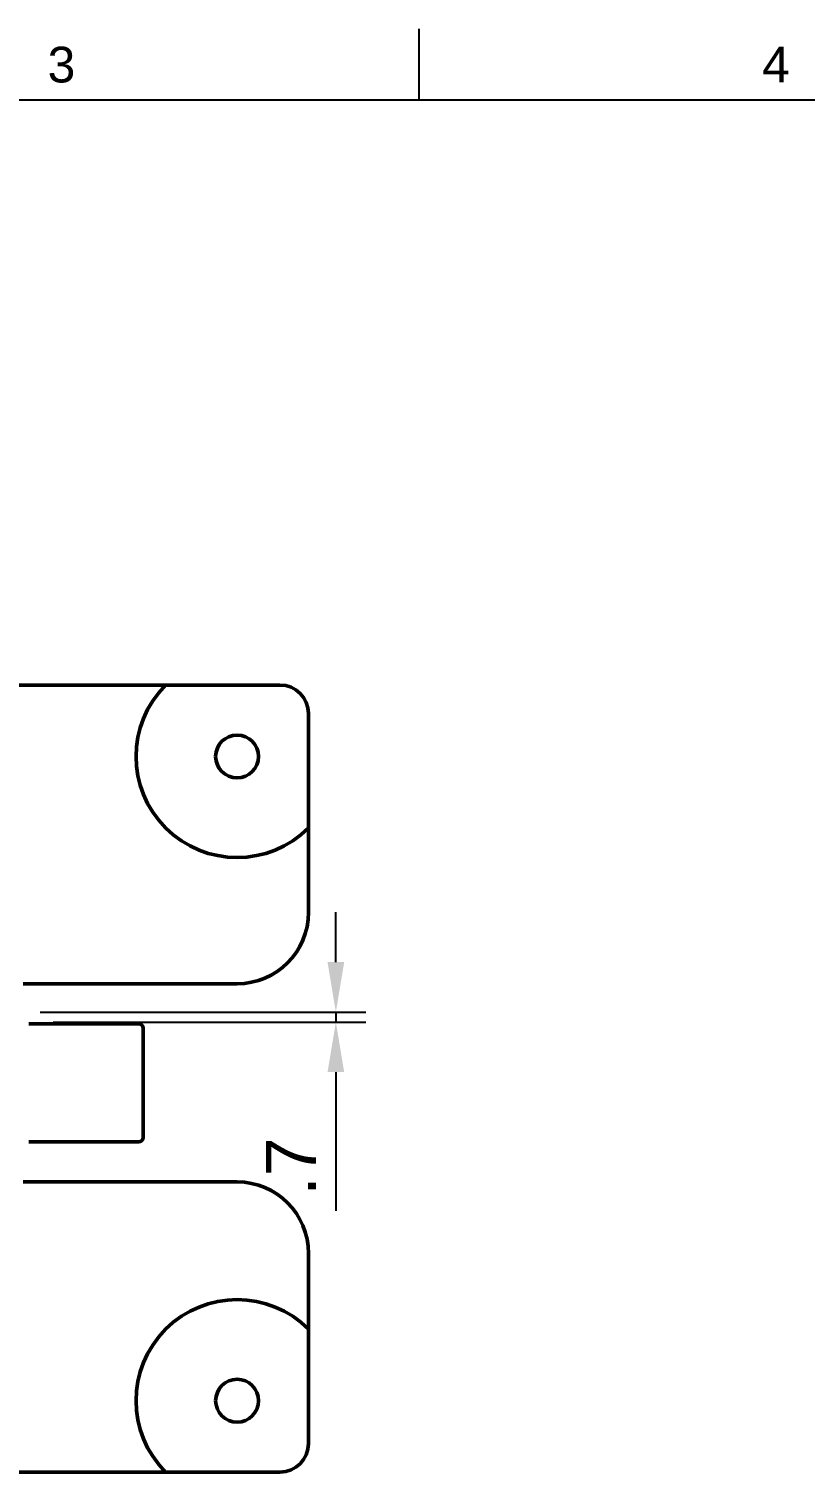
# Model space of a CAD drawing. Header units: millimetres. Extents: x 0 to 420, y 0 to 297.
# Drawn here: x 137.7 to 192, y 191 to 292 of the extents above; entities that cross this region are included whole.
import ezdxf
from ezdxf.enums import TextEntityAlignment as Align

# ---------------------------------------------------------------- set-up
doc = ezdxf.new("R2010")
doc.units = ezdxf.units.MM
doc.header["$LTSCALE"] = 0.75
for name, color, linetype, lineweight in [('BORDER', 7, 'Continuous', 25), ('FD_Dimensions', 7, 'Continuous', 25), ('Visible', 7, 'Continuous', 50)]:
    doc.layers.add(name, color=color, linetype=linetype, lineweight=lineweight)
doc.styles.add('FusionTitle', font='Arial.ttf')
doc.styles.get("Standard").update_dxf_attribs({"font": 'Arial.ttf'})
doc.dimstyles.new('Dim-ISO-25', dxfattribs={"dimtxt": 3.5, "dimasz": 3.5, "dimexe": 2.1, "dimexo": 2.1, "dimgap": 1.4, "dimtad": 1, "dimzin": 12, "dimdsep": 46, "dimtxsty": 'Standard', "dimcen": 0, "dimazin": 3, "dimtp": 0.1, "dimtm": 0.1, "dimtfac": 0.714286, "dimtmove": 0, "dimatfit": 3, "dimfxl": 1, "dimtzin": 12, "dimarcsym": 0})

# ---------------------------------------------------------------- blocks, each defined once
blk = doc.blocks.new('ISO_A3_SHEET')
at = {"layer": 'BORDER'}
for p, q in [((165, 292), (165, 287)), ((410, 287), (20, 287))]:
    blk.add_line(p, q, dxfattribs=at)
at = {"layer": 'BORDER', "style": 'FusionTitle'}
for s, p in [('3', (140, 289.5)), ('4', (190, 289.5))]:
    blk.add_text(s, height=2.5, dxfattribs=at).set_placement(p, align=Align.MIDDLE)
blk = doc.blocks.new('*D19')
at = {"layer": 'Defpoints', "color": 0, "transparency": 16777216}
for p in [(136.418463, 223.19967), (137.318463, 222.499745), (159.202113, 222.499745)]:
    blk.add_point(p, dxfattribs=at)
at = {"layer": 'FD_Dimensions', "color": 0, "lineweight": -2, "transparency": 16777216}
for p, q in [((159.202113, 226.69967), (159.202113, 230.19967)), ((138.518463, 223.19967), (161.302113, 223.19967)), ((159.202113, 223.19967), (159.202113, 222.499745)), ((139.418463, 222.499745), (161.302113, 222.499745)), ((159.202113, 218.999745), (159.202113, 209.28808))]:
    blk.add_line(p, q, dxfattribs=at)
at = {"layer": 'FD_Dimensions', "color": 0, "transparency": 16777216}
for points in [[(158.61878, 226.69967), (159.785447, 226.69967), (159.202113, 223.19967)], [(158.61878, 218.999745), (159.785447, 218.999745), (159.202113, 222.499745)]]:
    blk.add_solid(points, dxfattribs=at)
at = {"layer": 'FD_Dimensions', "color": 0, "transparency": 16777216, "insert": (156.052113, 212.393913), "char_height": 3.5, "attachment_point": 5, "rotation": 90}
blk.add_mtext('.7', dxfattribs=at)

msp = doc.modelspace()

# ---------------------------------------------------------------- linework, layer by layer
at = {"layer": 'Visible', "extrusion": (-1e-16, -1, 0)}
for p, q in [((144.721, 246.086), (95.459, 246.086)), ((155.29, 246.086), (147.29, 246.086)), ((157.29, 236.086), (157.29, 244.086)), ((157.29, 230.181), (157.29, 233.517)), ((137.318, 225.181), (152.29, 225.181)), ((137.718, 222.375), (145.418, 222.375)), ((145.718, 221.175), (145.718, 222.075)), ((145.718, 221.175), (145.718, 215.325)), ((145.718, 214.425), (145.718, 215.325)), ((145.418, 214.125), (137.718, 214.125)), ((152.29, 211.311), (137.318, 211.311)), ((157.29, 203.574), (157.29, 206.311)), ((157.29, 193.006), (157.29, 201.006)), ((95.459, 191.006), (144.721, 191.006)), ((147.29, 191.006), (155.29, 191.006))]:
    msp.add_line(p, q, dxfattribs=at)
at = {"layer": 'Visible', "extrusion": (0, 0, -1)}
for centre in [(-152.29, 241.086), (-152.29, 196.006)]:
    msp.add_circle(centre, 1.5, dxfattribs=at)
at = {"layer": 'Visible'}
for centre, start, end in [((152.29, 241.086), 135, 315), ((152.29, 196.006), 45, 225)]:
    msp.add_arc(centre, 7.071, start, end, dxfattribs=at)
at = {"layer": 'Visible', "extrusion": (0, 0, -1)}
for centre, radius, start, end in [((-155.29, 244.086), 2, 90, 180), ((-152.29, 230.181), 5, 180, 270), ((-145.418, 222.075), 0.3, 90, 180), ((-145.418, 214.425), 0.3, 180, 270), ((-152.29, 206.311), 5, 90, 180), ((-155.29, 193.006), 2, 180, 270)]:
    msp.add_arc(centre, radius, start, end, dxfattribs=at)
at = {"layer": 'Visible'}
for points, knots in [([(147.29, 246.086), (147.29, 246.086), (147.222, 246.086), (146.998, 246.086), (146.788, 246.086), (146.342, 246.086), (146.015, 246.086), (145.421, 246.086), (145.042, 246.086), (144.721, 246.086)], [0.65774772, 0.65774772, 0.65774772, 0.65774772, 0.7251243, 0.7251243, 0.80595749, 0.80595749, 0.89903356, 0.89903356, 0.99525737, 0.99525737, 0.99525737, 0.99525737]), ([(157.29, 233.517), (157.29, 233.838), (157.29, 234.217), (157.29, 234.811), (157.29, 235.137), (157.29, 235.584), (157.29, 235.794), (157.29, 236.018), (157.29, 236.086), (157.29, 236.086)], [0.32023105, 0.32023105, 0.32023105, 0.32023105, 0.41645486, 0.41645486, 0.50953094, 0.50953094, 0.59036413, 0.59036413, 0.65774071, 0.65774071, 0.65774071, 0.65774071]), ([(157.29, 201.006), (157.29, 201.006), (157.29, 201.074), (157.29, 201.298), (157.29, 201.508), (157.29, 201.954), (157.29, 202.28), (157.29, 202.875), (157.29, 203.254), (157.29, 203.574)], [0.65774071, 0.65774071, 0.65774071, 0.65774071, 0.72511729, 0.72511729, 0.80595048, 0.80595048, 0.89902656, 0.89902656, 0.99525037, 0.99525037, 0.99525037, 0.99525037]), ([(144.721, 191.006), (145.042, 191.006), (145.421, 191.006), (146.015, 191.006), (146.342, 191.006), (146.788, 191.006), (146.998, 191.006), (147.222, 191.006), (147.29, 191.006), (147.29, 191.006)], [0.32023105, 0.32023105, 0.32023105, 0.32023105, 0.41645486, 0.41645486, 0.50953094, 0.50953094, 0.59036413, 0.59036413, 0.65774071, 0.65774071, 0.65774071, 0.65774071])]:
    msp.add_open_spline(points, degree=3, knots=knots, dxfattribs=at)

# ---------------------------------------------------------------- block references
at = {"layer": 'BORDER'}
msp.add_blockref('ISO_A3_SHEET', (0, 0), dxfattribs=at)

# ---------------------------------------------------------------- dimensions: what is measured, and where the dimension line sits
at = {"layer": 'FD_Dimensions'}
dim = msp.add_linear_dim(base=(159.202, 222.5), p1=(136.418, 223.2), p2=(137.318, 222.5), angle=90, dimstyle='Dim-ISO-25', override={"dimlfac": 1, "dimclrd": 0, "dimclre": 0}, dxfattribs=at)
dim.commit()
dim.dimension.update_dxf_attribs({"geometry": '*D19', "text_midpoint": (156.052, 212.394)})

doc.saveas('drawing.dxf')
